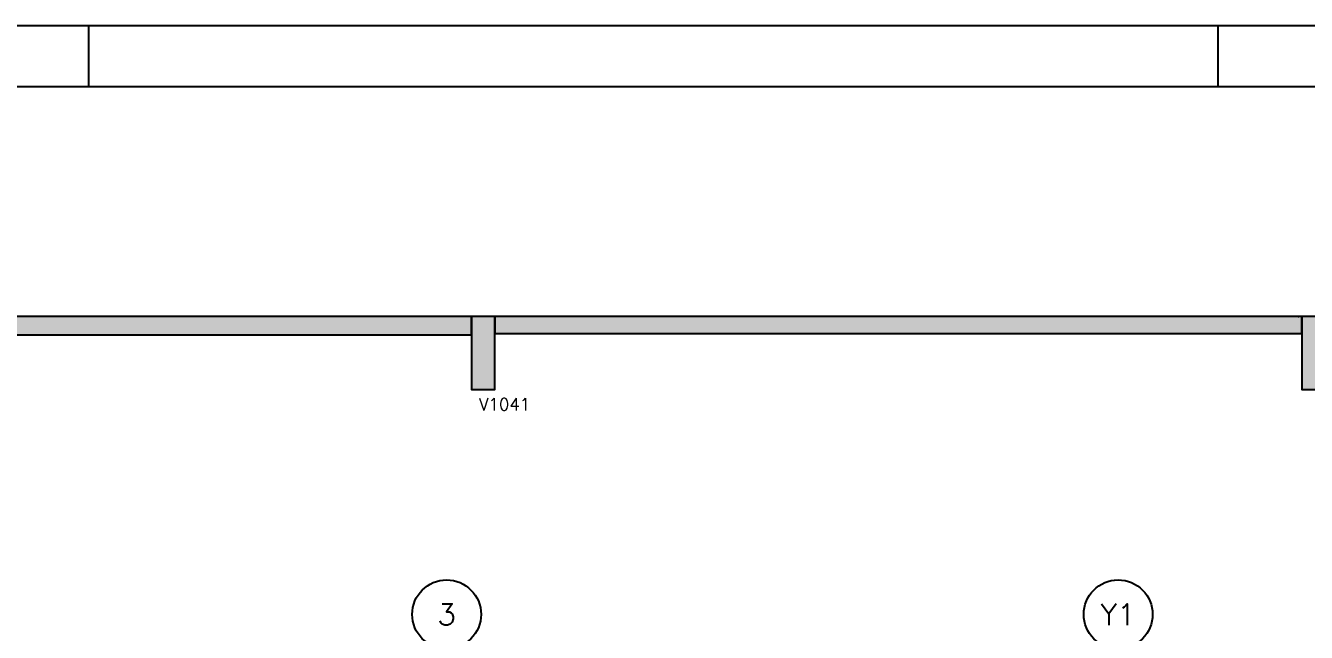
# Model space of a CAD drawing. Extents: x -4723 to 4922, y -2048 to 2452.
# Drawn here: x -1604 to -555, y 1955 to 2452 of the extents above; entities that cross this region are included whole.
import ezdxf
from ezdxf.enums import TextEntityAlignment as Align

# ---------------------------------------------------------------- set-up
doc = ezdxf.new("R2010")
doc.units = 0
doc.header["$LTSCALE"] = 50
doc.header["$MEASUREMENT"] = 0
doc.linetypes.add('EIXO', pattern=[6.8, 6, -0.4, 0, -0.4])
for name, color, linetype in [('F-CORTE', 4, 'CONTINUOUS'), ('F-EIXO', 12, 'EIXO'), ('F-MARGEM', 1, 'CONTINUOUS'), ('F-SOLIDO-CORTE', 71, 'CONTINUOUS'), ('F-TEXTO', 6, 'CONTINUOUS'), ('F-TEXTO-YELLOW', 2, 'CONTINUOUS')]:
    doc.layers.add(name, color=color, linetype=linetype)
doc.styles.add('MCP', font='simplex.shx')
doc.styles.add('ROMANS', font='simplex.shx')

# ---------------------------------------------------------------- blocks, each defined once
blk = doc.blocks.new('A0-4L_900')
at = {"layer": 'F-MARGEM', "color": 2}
for p, q in [((63.4, 90), (63.4, 89)), ((81.9, 90), (81.9, 89))]:
    blk.add_line(p, q, dxfattribs=at)
blk.add_lwpolyline([(0, 0), (0, 90), (192.9, 90), (192.9, 0)], close=True, dxfattribs=at)
at = {"layer": 'F-MARGEM', "color": 7}
blk.add_lwpolyline([(2.5, 89), (191.9, 89), (191.9, 1), (2.5, 1)], close=True, dxfattribs=at)
blk = doc.blocks.new('*U58')
at = {"layer": 'F-EIXO', "color": 2, "linetype": 'Continuous'}
blk.add_circle((0, 28.2072), 28.2072, dxfattribs=at)
at = {"layer": 'F-TEXTO', "style": 'ROMANS'}
blk.add_attdef('EIXO', text='', height=17.5, rotation=360, dxfattribs=at).set_placement((0, 28.2072), align=Align.MIDDLE_CENTER)
blk = doc.blocks.new('*U46')
at = {"layer": 'F-EIXO', "color": 2, "linetype": 'Continuous'}
blk.add_circle((0, 28.2072), 28.2072, dxfattribs=at)
at = {"layer": 'F-TEXTO', "style": 'ROMANS'}
blk.add_attdef('EIXO', text='', height=17.5, rotation=360, dxfattribs=at).set_placement((0, 28.2072), align=Align.MIDDLE_CENTER)

msp = doc.modelspace()

# ---------------------------------------------------------------- hatches: boundary and pattern name
at = {"layer": 'F-SOLIDO-CORTE', "linetype": 'Continuous'}
for points in [[(-1436.6853, 2213.6627), (-1562.5558, 2213.6627), (-1642.2946, 2213.6627), (-1751.9446, 2213.6627), (-1761.5461, 2213.6627), (-1761.8712, 2213.6627), (-1852.7635, 2213.6627), (-1900.5, 2213.6627), (-1900.5, 2206.0032), (-1900.5, 2201.9805), (-1900.5, 2198.6627), (-1809.6077, 2198.6627), (-1761.8712, 2198.6627), (-1761.5461, 2198.6627), (-1751.9446, 2198.6627), (-1642.2946, 2198.6627), (-1516.4241, 2198.6627), (-1436.6853, 2198.6627), (-1428.9765, 2198.6627), (-1398.8875, 2198.6627), (-1277.8679, 2198.6627), (-1239, 2198.6627), (-1239, 2206.3222), (-1239, 2208.7822), (-1239, 2213.6627), (-1360.0196, 2213.6627), (-1398.8875, 2213.6627), (-1428.9765, 2213.6627)], [(-1239, 2183.0248), (-1239, 2173.1849), (-1239, 2153.6627), (-1232.818, 2153.6627), (-1223.116, 2153.6627), (-1220, 2153.6627), (-1220, 2184.3006), (-1220, 2194.1405), (-1220, 2213.6627), (-1229.702, 2213.6627), (-1232.818, 2213.6627), (-1239, 2213.6627)], [(-1220, 2206.5139), (-1220, 2204.2179), (-1220, 2199.6627), (-1218.0478, 2199.6627), (-1214.984, 2199.6627), (-1214, 2199.6627), (-1059.9133, 2199.6627), (-965.731, 2199.6627), (-881.4307, 2199.6627), (-845.277, 2199.6627), (-562, 2199.6627), (-560.8126, 2199.6627), (-560.3034, 2199.6627), (-559, 2199.6627), (-559, 2205.2037), (-559, 2207.5801), (-559, 2213.6627), (-560.3034, 2213.6627), (-561.4908, 2213.6627), (-562, 2213.6627), (-845.277, 2213.6627), (-920.0361, 2213.6627), (-965.731, 2213.6627), (-1153.6469, 2213.6627), (-1214, 2213.6627), (-1217.0638, 2213.6627), (-1218.0478, 2213.6627), (-1220, 2213.6627)], [(-559, 2189.9155), (-559, 2179.7311), (-559, 2153.6627), (-550.745, 2153.6627), (-543.2251, 2153.6627), (-540, 2153.6627), (-540, 2177.4099), (-540, 2187.5943), (-540, 2213.6627), (-547.5199, 2213.6627), (-550.745, 2213.6627), (-559, 2213.6627)]]:
    msp.add_hatch(color=256, dxfattribs=at).paths.add_polyline_path(points, flags=16)

# ---------------------------------------------------------------- linework, layer by layer
at = {"layer": 'F-CORTE', "linetype": 'Continuous'}
for points in [[(-562, 2213.6627), (-845.277, 2213.6627), (-920.0361, 2213.6627), (-965.731, 2213.6627), (-1153.6469, 2213.6627), (-1214, 2213.6627), (-1217.0638, 2213.6627), (-1218.0478, 2213.6627), (-1220, 2213.6627), (-1229.702, 2213.6627), (-1232.818, 2213.6627), (-1239, 2213.6627), (-1436.6853, 2213.6627), (-1900.5, 2213.6627), (-1903.1289, 2213.6627), (-1949.5, 2213.6627), (-2580, 2213.6627), (-2587.5796, 2213.6627), (-2660, 2213.6627)], [(-562, 2213.6627), (-561.4908, 2213.6627)], [(-560.3034, 2213.6627), (-561.4908, 2213.6627)], [(172.5324, 2213.6627), (-200, 2213.6627), (-208.8075, 2213.6627), (-212.0072, 2213.6627), (-219, 2213.6627), (-337.1414, 2213.6627), (-540, 2213.6627), (-547.5199, 2213.6627), (-550.745, 2213.6627), (-559, 2213.6627), (-560.3034, 2213.6627)], [(-1642.2946, 2198.6627), (-1516.4241, 2198.6627), (-1436.6853, 2198.6627), (-1428.9765, 2198.6627), (-1398.8875, 2198.6627), (-1277.8679, 2198.6627), (-1239, 2198.6627), (-1239, 2183.0248), (-1239, 2153.6627), (-1232.818, 2153.6627), (-1223.116, 2153.6627), (-1220, 2153.6627), (-1220, 2184.3006), (-1220, 2194.1405), (-1220, 2199.6627), (-1218.0478, 2199.6627), (-1214.984, 2199.6627), (-1214, 2199.6627), (-1059.9133, 2199.6627), (-965.731, 2199.6627), (-881.4307, 2199.6627), (-845.277, 2199.6627), (-562, 2199.6627), (-560.8126, 2199.6627), (-560.3034, 2199.6627), (-559, 2199.6627)], [(-559, 2199.6627), (-559, 2189.9155), (-559, 2153.6627), (-550.745, 2153.6627)]]:
    msp.add_lwpolyline(points, dxfattribs=at)
at = {"layer": 'F-SOLIDO-CORTE', "linetype": 'Continuous'}
for points in [[(-1436.68526, 2213.6627), (-1562.55581, 2213.6627), (-1642.29461, 2213.6627)], [(-1642.29461, 2198.6627), (-1516.42406, 2198.6627), (-1436.68526, 2198.6627), (-1428.97649, 2198.6627), (-1398.88749, 2198.6627), (-1277.86793, 2198.6627), (-1239, 2198.6627), (-1239, 2206.32216), (-1239, 2208.78216), (-1239, 2213.6627), (-1360.01956, 2213.6627), (-1398.88749, 2213.6627), (-1428.97649, 2213.6627), (-1436.68526, 2213.6627)], [(-1239, 2183.02484), (-1239, 2173.18485), (-1239, 2153.6627), (-1232.81798, 2153.6627), (-1223.116, 2153.6627), (-1220, 2153.6627), (-1220, 2184.30056), (-1220, 2194.14054), (-1220, 2213.6627), (-1229.70199, 2213.6627), (-1232.81798, 2213.6627), (-1239, 2213.6627), (-1239, 2183.02484)], [(-1220, 2206.51386), (-1220, 2204.21787), (-1220, 2199.6627), (-1218.04778, 2199.6627), (-1214.984, 2199.6627), (-1214, 2199.6627), (-1059.91325, 2199.6627), (-965.73099, 2199.6627), (-881.43068, 2199.6627), (-845.27702, 2199.6627), (-562, 2199.6627), (-560.81264, 2199.6627), (-560.30342, 2199.6627), (-559, 2199.6627), (-559, 2205.20371), (-559, 2207.58006), (-559, 2213.6627), (-560.30342, 2213.6627), (-561.49078, 2213.6627), (-562, 2213.6627), (-845.27702, 2213.6627), (-920.03608, 2213.6627), (-965.73099, 2213.6627), (-1153.64691, 2213.6627), (-1214, 2213.6627), (-1217.06379, 2213.6627), (-1218.04778, 2213.6627), (-1220, 2213.6627), (-1220, 2206.51386)], [(-559, 2189.91553), (-559, 2179.73114), (-559, 2153.6627), (-550.745, 2153.6627), (-543.22506, 2153.6627), (-540, 2153.6627), (-540, 2177.40987), (-540, 2187.59426), (-540, 2213.6627), (-547.51994, 2213.6627), (-550.745, 2213.6627), (-559, 2213.6627), (-559, 2189.91553)]]:
    msp.add_lwpolyline(points, dxfattribs=at)

# ---------------------------------------------------------------- block references
at = {"layer": 'F-EIXO', "linetype": 'Continuous'}
for name, p, values in [('*U46', (-1259.5, 1941.3568), {'EIXO': '3'}), ('*U58', (-709.5, 1941.3568), {'EIXO': 'Y1'})]:
    msp.add_blockref(name, p, dxfattribs=at).add_auto_attribs(values)
at = {"layer": 'F-MARGEM', "linetype": 'Continuous', "xscale": 50, "yscale": 50, "zscale": 50}
msp.add_blockref('A0-4L_900', (-4722.80491, -2048.15543), dxfattribs=at)

# ---------------------------------------------------------------- texts
at = {"layer": 'F-TEXTO-YELLOW', "linetype": 'Continuous', "style": 'MCP'}
msp.add_text('V1041', height=10, dxfattribs=at).set_placement((-1232.95438, 2136.6554))

doc.saveas('drawing.dxf')
